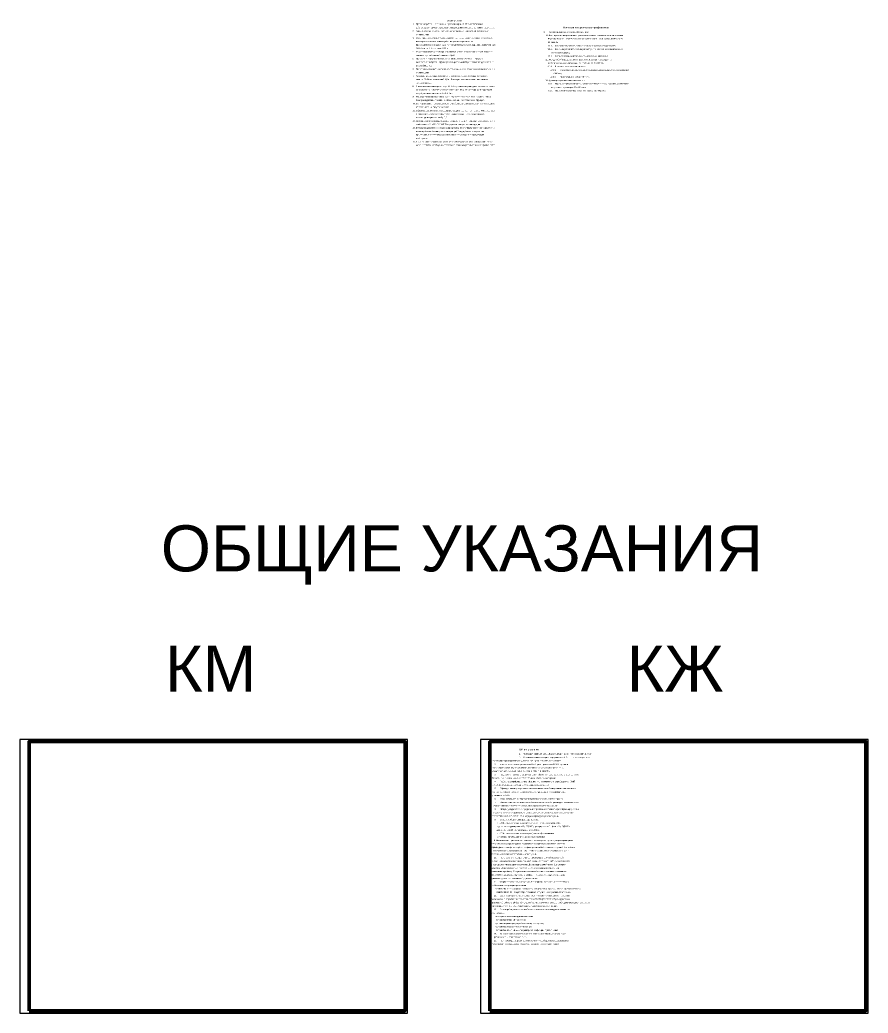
# Paper-space layout 'А1 г' of a CAD drawing. Header units: millimetres. Extents: x -1826 to 3142, y -699 to 3864.
# Drawn here: x -1645 to 196, y 1709 to 3864 of the extents above; entities that cross this region are included whole.
import ezdxf

# ---------------------------------------------------------------- set-up
doc = ezdxf.new("R2010")
doc.units = ezdxf.units.MM
doc.header["$MEASUREMENT"] = 0
doc.layers.add('01_Спецификация @ 1 (1)', color=7, linetype='Continuous', lineweight=13)
doc.layers.add('01_Формат', color=7, linetype='Continuous', lineweight=13)
doc.layers.add('01_Чертежная', color=7, linetype='Continuous')
doc.styles.add('Arial', font='arial.ttf')

psp = doc.layouts.new('А1 г')

# ---------------------------------------------------------------- linework, layer by layer
at = {"layer": '01_Формат'}
for points in [[(-1644.72, 1709.01), (-803.72, 1709.01), (-803.72, 2303.01), (-1644.72, 2303.01)], [(-644.72, 1709.01), (196.28, 1709.01), (196.28, 2303.01), (-644.72, 2303.01)]]:
    psp.add_lwpolyline(points, close=True, dxfattribs=at)
at = {"layer": '01_Формат', "lineweight": 50}
for points in [[(-1624.72, 1714.01), (-808.72, 1714.01), (-808.72, 2298.01), (-1624.72, 2298.01)], [(-624.72, 1714.01), (191.28, 1714.01), (191.28, 2298.01), (-624.72, 2298.01)]]:
    psp.add_lwpolyline(points, close=True, dxfattribs=at)

# ---------------------------------------------------------------- texts
at = {"layer": '01_Спецификация @ 1 (1)', "ltscale": 0.5, "insert": (-792.23, 3863.68), "char_height": 3, "width": 180, "attachment_point": 1, "line_spacing_factor": 1.5, "style": 'Arial'}
psp.add_mtext('\\pi66.852,l7.2,t84.852;Общие указания\\P\\pi-7.2,t7.2,10.8;1.^IПроект разработан на основании чертежей марки АР, ГП в соответствии с \\P\\pi0,t10.8;действующими нормами, правилами, инструкциями и государственными стандартами.\\P\\pi-7.2,t7.2,10.8;2.^IДанный комплект содержит чертежи железобетонных конструкций 1-ой очереди \\P\\pi0,t10.8;строительства.\\P\\pi-7.2,t7.2,10.8;3.^IИнженерно-геологические характеристики грунтов основания приняты по "Отчету об \\P\\pi0,t10.8;инженерно-разведывательных работ на участке строительства \\Pпроизводственно-складской базы по проезду Кольцевому в г. Харькове", выполненному \\PФЛП Соколов В. А. в апреле 2011 г.\\P\\pi-7.2,t7.2,10.8;4.^IЗа условную отметку 0,000 принята отметка чистого пола складских помещений, что \\P\\pi0,t10.8;соответствует абсолютной отметке 171,50.\\P\\pi-7.2,t7.2,10.8;5.^IПри расчете нагрузки учитывались согласно ДБН В.1.2-2:2006 "Нагрузки и \\P\\pi0,t10.8;воздействия": ветровая нагрузка для 2-го района (430 Па), снеговая нагрузка для 5-го \\Pрайона (1600 Па).\\P\\pi-7.2,t7.2,10.8;6.^IПри производстве работ необходимо соблюдение всех правил техники безопасности в \\P\\pi0,t10.8;строительстве.\\P\\pi-7.2,t7.2,10.8;7.^IФундаменты - свайные. Сваи приняты железобетонные, забивные, квадратного \\P\\pi0,t10.8;сечения 30х30 см, длинна свай 4,0 м.  Ростверки запроектированы монолитные \\Pжелезобетонные.\\P\\pi-7.2,t7.2,10.8;8.^IВ качестве основания принят грунт ИГЭ-3 - суглинки полутвердые с характеристиками: \\P\\pi0,t10.8;удельный вес {\\fArial|b0|i0|c161|p34;γ}=1,89{\\fArial|b0|i0|c161|p34; }т/м³; угол\\~внутреннего\\~трения {\\fArial|b0|i0|c161|p34;φ}=17°; коэффициент пористости \\Pе=0,70; удельное сцепление C=\\~1,6\\~т/м².\\P\\pi-7.2,t7.2,10.8;9.^IПод фундаментами выполнить подготовку из бетона класса В7,5 толщиной 100 мм. \\P\\pi0,t10.8;Размеры подготовки принять на 100 мм больше, чем размеры конструкций.\\P\\pi-7.2,t7.2,10.8;14.^IВсе вертикальные поверхности конструкций, соприкасающихся с грунтом, необходимо \\P\\pi0,t10.8;обмазать горячим битумом за 2 раза.\\P\\pi-7.2,t7.2,10.8;15.^IОбратную засыпку пазух котлована производить местным грунтом равномерно со всех \\P\\pi0,t10.8;сторон конструкций с послойным уплотнением каждого слоя до достижения \\Pкоэффициента уплотнения\\~Кy=0,9.\\P\\pi-7.2,t7.2,10.8;16.^IИзготовление монолитных железобетонных конструкций производить в соответствии с \\P\\pi0,t10.8;требованиями СНиП 3.03.01-87 "Несущие и ограждающие конструкции".\\P\\pi-7.2,t7.2,10.8;17.^IМетоды укладки бетона и ухода за ним должны обеспечивать проектную марку бетона \\P\\pi0,t10.8;по всему объему бетонируемых конструкций. Укладку бетона и уход за ним \\Pпроизводить в соответствии со СНиП 3.03.01-87 «Несущие и ограждающие \\Pконструкции».\\P\\pi-7.2,t7.2,10.8;18.^IВ соответствии с указаниями СНиП 12-01-2004 "Организация строительства", на все \\P\\pi0,t10.8;скрытые работы , необходимо составление актов освидетельствования скрытых работ.', dxfattribs=at)
at = {"layer": '01_Спецификация @ 1 (1)', "ltscale": 0.5, "char_height": 3, "attachment_point": 1, "line_spacing_factor": 1.5, "style": 'Arial'}
for s, insert in [('\\pi37.81,l4.5;{\\fCalibri|b0|i0|c204|p34;\\H1.3333x;Указания по креплению профнастила\\P\\pi-4.5;\\H0.75x;1.^IПрофилированные листы настила крепить:\\P\\pi-5.4,l9.9;1.1.^IВ по перечном направлении к прогонам покрытия - самонарезающими винтами В6х25 по ТУ 36.25.12-13-88 в комплекте с уплотнительными шайбами ШУ-6 по ТУ 36-2624-85.\\P\\pi-6.3,l15.3;1.1.1.^I К коньковому прогону покрытия - по низу волны в каждой волне;\\P1.1.2.^I К нижнему прогону (крайнему по скату) - по низу волны в каждой волне в шахматном порядке;\\P1.1.3.^I К промежуточным прогонам - по низу волны через волну.\\P\\pi-5.4,l9.9;1.2.^IМежду собой в продольном направлении листы настила соединять комбинированными заклепками ЗК-12х4,5 по ТУ 36-2088-85:\\P\\pi-6.3,l15.3;1.2.1.^I Шаг постановки заклепок принять:\\P\\pi-8.1,l21.6;1.2.1.1.^IВ связевых панелях (в полосе установки горизонтальных связей покрытия) - 300 мм;\\P1.2.1.2.^IНа остальных участках - 500 мм.\\P\\pi-5.4,l9.9;1.3.^IДиаметр сверления отверстия принять:\\P\\pi-6.3,l15.3;1.3.1.^I Под самонарезающие винты, устанавливаемые на полки прокатных швеллеров или уголков - диаметром \\fCalibri|b0|i0|c0|p34;Ø5,7+0,1 \\fCalibri|b0|i0|c204|p34;мм;\\P1.3.2.^I Под комбинированные заклепки - диаметром \\fCalibri|b0|i0|c0|p34;Ø4,9 \\fCalibri|b0|i0|c204|p34;мм.}', (-508.41, 3849.33)), ('\\pi58.686,l4.2858;{\\H1.3333x;Общие указания\\P\\pi6,l3,t12.857,168;}1.^IНастоящий комплект рабочей документации марки «КЖ» содержит чертежи{\\L^I\\l\\C1;\\P\\pt12.857,120,132;}2.^I В качестве основания приняты грунты слоя ИГЭ-{\\L^I} - {\\L^I} со следующими \\P\\pi0,t12.857,21,33;расчетными характеристиками: γ{\\fGOST_type_A|b0|i0|c161|p2;=}17,19{\\fGOST_type_A|b0|i0|c161|p2; }кн/м3{\\fGOST_type_A|b0|i0|c161|p2;; }φ=16; Е=8 МПа, С=0,020 МПа.\\P\\pi6;2.^I В качестве основания для камеры ВК-4 принят грунт слоя ИГЭ-4 - суглинки \\P\\pi0,t12,12.857,21,33;темно-серые, серые текучепластичные заиленные со следующими расчетными \\Pхарактеристиками: γ{\\fGOST_type_A|b0|i0|c161|p2;=}16,49{\\fGOST_type_A|b0|i0|c161|p2; }кн/м3{\\fGOST_type_A|b0|i0|c161|p2;; }φ=17; Е=3 МПа, с=0,015 МПа.\\P\\pi6,t12.857,21,33;3.^I Под монолитными конструкция выполнить бетонную подготовку из бетона класса В7,5. \\P\\pi0,t12,12.857,21,33;Размеры подготовки в плане на 100 мм больше габаритов конструкции.\\P\\pi6,t12.857,21,33;4.^I Работы по устройству оснований выполнять в соответствии с требованиями СНиП \\P\\pi0,t12,12.857,21,33;3.02.01-87 «Земляные сооружения. Основания и фундаменты»\\P\\pi6,t12.857,21,33;5.^I Обратную засыпку пазух вдоль стен выполнять послойным уплотнением песчаным \\P\\pi0,t12,12.857,21,33;грунтом  с углом внутреннего трения не менее 30° до достижения коэффициента \\Pуплотнения k{\\H0.71429x;y}=0,95.\\P\\pi6,t12.857,21,33;6.^I Класс бетона для конструкций и подготовок указан на листах проекта.\\P7.^I Изготовление монолитных железобетонных конструкций производить в соответствии с \\P\\pi0,t12,12.857,21,33;требованиями СНиП 3.03.01-87 «Несущие и ограждающие конструкции».\\P\\pi6,t12.857,21,33;8.^I Методы укладки бетона и ухода за ним должны обеспечивать проектную марку бетона \\P\\pi0,t12,12.857,21,33;по всему объему бетонируемых конструкций. Укладку бетона и уход за ним производить в \\Pсоответствии со СНиП 3.03.01-87 «Несущие и ограждающие конструкции».\\P\\pi6,t12.857,21,33;9.^I Условные обозначения арматуры приняты:\\P\\pi0,l15,t21,29.25,33;{\\fSymbol|b0|i0|c2|p18;·^I}А400 - сталь горячекатаная периодического профиля (класса АIII) с \\P\\pt2.25,12,13.5,21,29.25,33;расчетным сопротивлением Rs=355 МПа  для диаметров 6 - 8 мм и Rs=365 МПа  \\Pдля диаметров 10 - 40 мм (марка стали 25Г2С).\\P\\pt21,29.25,33;{\\fSymbol|b0|i0|c2|p18;·^I}А240 - сталь горячекатаная гладкая (класса АI) с расчетным \\P\\pt2.25,12,13.5,21,29.25,33;сопротивлением Rs=240 МПа (марка стали ВСт3сп2).\\P\\pi6,l3,t12.857,21,33;9.^I Изготовление, приемка и контроль качества закладных изделий, сварка арматурных \\P\\pi0,t12,12.857,21,33;стержней должны производиться в соответствии с требованиями ГОСТ 10922-90 \\P«Арматурные и закладные изделия сварные для железобетонных конструкций. Технические \\Pтребования и методы испытаний», ГОСТ 14098-91 «Соединения сварные арматуры и \\Pзакладных изделий железобетонных конструкций».\\P\\pi6,t21,33;10.^I При отсутствии на строительстве арматурных стержней необходимой \\P\\pi0,t12,12.857,21,33;длины стыки арматуры выполнять стыковой контактной сваркой либо дуговой сваркой \\Pс накладками, или вязаными внахлестку. Длина свариваемой части - 8 диаметров \\Pарматуры. Длина вязаной части нахлеста - 40 диаметров арматуры. Стыки \\Pрасполагать вразбежку. В одном сечении железобетонного элемента стыковать не \\Pболее 50% стержней периодического профиля . Расстояние между осями стыков \\Pвразбежку должно быть не менее 1,5 длины стыка.\\P\\pi6,t21,33;11.^IЗащиту металлических конструкций от коррозии выполнять в соответствии с \\P\\pi0,t12,12.857,21,33;требованиями следующих документов:\\P\\pi-8.5713e-005,l4.2858,tz;^I- СНиП 2.03.11-85 «Защита строительных конструкций от коррозии. Нормы  проектирования»;\\P^I- СНиП 3.04.03.-85 «Защита строительных конструкций и сооружений от коррозии»;\\P\\pi6,l3,t21,33;12.^I Защиту закладных изделий, сальников и соединительных элементов принять \\P\\pi0,t12,12.857,21,33;лакокрасочным покрытием из трех слоев эмали ХВ-785 (ГОСТ 7313-75) по двум слоям \\Pгрунтовки ХС-068 (ТУ 6-10-825-75) толщиной не менее 140 мкм, которые необходимо восстановить в местах, поврежденных при монтаже оборудования и металлических конструкций.\\P\\pi6,t21,33;13.^I Список работ, на которые необходимо составить акты освидетельствования \\P\\pi0,t12,12.857,21,33;скрытых работ:\\P\\pi-8.5713e-005,l4.2858,tz;^I-освидетельствование грунтов основания;\\P^I-устройство бетонной подготовки; \\P^I-установка арматуры; устройство закладных изделий;\\P^I-устройство обмазочной гидроизоляции;\\P^I-устройство обратной засыпки (материал, коэффициент уплотнения).\\P\\pi6,l3,t21,33;14.^I Акты освидетельствования должны быть составлены и для других видов \\P\\pt12,12.857,21,33;работ, если они являются скрытыми.\\P\\pt21,33;15.^I При производстве работ в зимних условиях необходимо руководствоваться \\P\\pi0,t12,12.857,21,33;требованиями, изложенными в «Правилах производства и приемки работ».', (-624.72, 2283.01))]:
    psp.add_mtext_dynamic_auto_height_columns(s, width=185, gutter_width=15, height=450, count=1, dxfattribs=dict(at, insert=insert))
at = {"layer": '01_Чертежная', "style": 'Arial'}
for s, p in [('ОБЩИЕ УКАЗАНИЯ', (-1338.7, 2667.32)), ('КМ', (-1329.29, 2406.52)), ('КЖ', (-327.63, 2406.52))]:
    psp.add_text(s, height=100, dxfattribs=at).set_placement(p)

doc.saveas('drawing.dxf')
